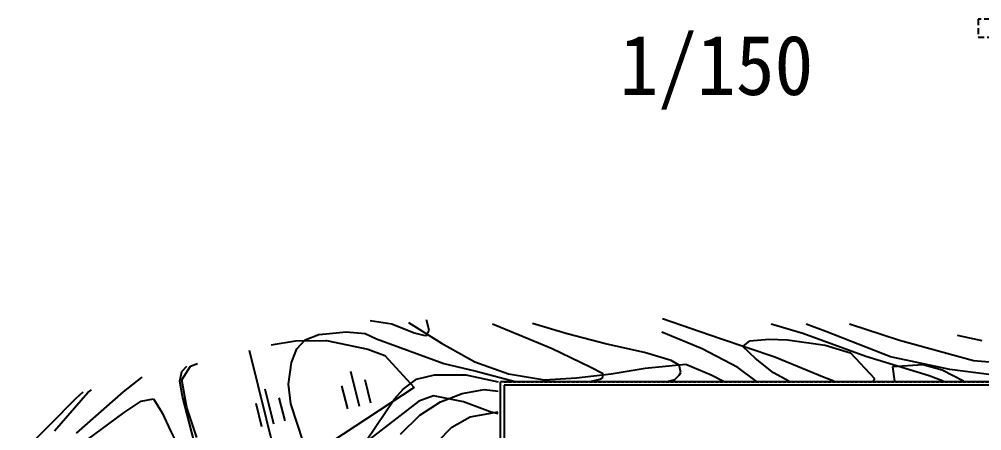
# Model space of a CAD drawing. Header units: millimetres. Extents: x 17866 to 18193, y 67412 to 67509.
# Drawn here: x 18023.8 to 18104, y 67474.7 to 67509 of the extents above; entities that cross this region are included whole.
import ezdxf
from ezdxf.enums import TextEntityAlignment as Align

# ---------------------------------------------------------------- set-up
doc = ezdxf.new("R2010")
doc.units = ezdxf.units.MM
doc.linetypes.add('HIDDEN', pattern=[0.375, 0.25, -0.125])
for name, color, linetype in [('TZ-BASE', 253, 'Continuous'), ('TZ-LINE', 7, 'Continuous'), ('TZ-TEX2', 3, 'Continuous')]:
    doc.layers.add(name, color=color, linetype=linetype)
doc.styles.get("Standard").update_dxf_attribs({"font": 'GulimChe.ttf'})

msp = doc.modelspace()

# ---------------------------------------------------------------- linework, layer by layer
at = {"layer": 'TZ-BASE'}
for p, q in [((18053.004, 67483.908, -21648.237), (18054.795, 67483.605, -21648.237)), ((18054.795, 67483.605, -21648.237), (18056.657, 67482.859, -21648.237)), ((18056.186, 67483.723, -21610.091), (18058.935, 67482.012, -21610.091)), ((18057.907, 67483.077, -21648.237), (18057.688, 67483.954, -21648.237)), ((18063.803, 67483.336, -21647.237), (18063.196, 67483.593, -21647.237)), ((18069.435, 67482.785, -21646.237), (18066.521, 67483.642, -21646.237)), ((18082.113, 67482.394, -21644.237), (18077.365, 67484.031, -21644.237)), ((18089.058, 67482.824, -21643.237), (18086.438, 67483.593, -21643.237)), ((18090.973, 67482.976, -21642.237), (18089.345, 67483.593, -21642.237)), ((18097.126, 67482.232, -21641.237), (18092.958, 67483.593, -21641.237)), ((18048.723, 67482.737, -21647.237), (18049.345, 67482.794, -21647.237)), ((18049.345, 67482.794, -21647.237), (18050.999, 67482.947, -21647.237)), ((18050.999, 67482.947, -21647.237), (18052.58, 67482.802, -21647.237)), ((18052.58, 67482.802, -21647.237), (18053.543, 67482.365, -21647.237)), ((18056.657, 67482.859, -21648.237), (18057.446, 67482.683, -21648.237)), ((18057.731, 67482.661, -21648.237), (18057.907, 67483.077, -21648.237)), ((18068.163, 67481.537, -21647.237), (18063.803, 67483.336, -21647.237)), ((18072.723, 67481.929, -21646.237), (18069.435, 67482.785, -21646.237)), ((18080.667, 67481.535, -21645.237), (18077.324, 67482.92, -21645.237)), ((18094.317, 67480.881, -21643.237), (18089.058, 67482.824, -21643.237)), ((18096.385, 67480.854, -21642.237), (18090.973, 67482.976, -21642.237)), ((18044.755, 67481.851, -21646.146), (18046.767, 67482.19, -21646.146)), ((18046.767, 67482.19, -21646.146), (18049.32, 67482.225, -21646.146)), ((18046.884, 67481.542, -21647.237), (18047.584, 67482.295, -21647.237)), ((18047.584, 67482.295, -21647.237), (18048.723, 67482.737, -21647.237)), ((18049.32, 67482.225, -21646.146), (18049.373, 67482.214, -21646.146)), ((18049.373, 67482.214, -21646.146), (18052.804, 67481.508, -21646.146)), ((18053.543, 67482.365, -21647.237), (18059.154, 67480.315, -21647.237)), ((18057.446, 67482.683, -21648.237), (18057.644, 67482.639, -21648.237)), ((18057.644, 67482.639, -21648.237), (18057.731, 67482.661, -21648.237)), ((18058.935, 67482.012, -21610.091), (18061.732, 67480.445, -21610.091)), ((18086.733, 67480.834, -21644.237), (18082.113, 67482.394, -21644.237)), ((18084.07, 67481.724, -21644.181), (18084.656, 67482.2, -21644.181)), ((18084.656, 67482.2, -21644.181), (18086.231, 67482.34, -21644.181)), ((18086.231, 67482.34, -21644.181), (18087.798, 67482.292, -21644.181)), ((18087.798, 67482.292, -21644.181), (18090.937, 67481.84, -21644.181)), ((18103.304, 67480.518, -21641.237), (18097.126, 67482.232, -21641.237)), ((18104.01, 67482.201, -21640.237), (18101.954, 67482.632, -21640.237)), ((18060.262, 67411.897, -21590.237), (18042.933, 67481.397, -21590.237)), ((18046.437, 67480.38, -21647.237), (18046.884, 67481.542, -21647.237)), ((18052.804, 67481.508, -21646.146), (18054.224, 67480.964, -21646.146)), ((18071.34, 67480.001, -21647.237), (18068.163, 67481.537, -21647.237)), ((18075.878, 67481.226, -21646.237), (18072.723, 67481.929, -21646.237)), ((18078.092, 67480.567, -21646.237), (18075.878, 67481.226, -21646.237)), ((18083.639, 67479.973, -21645.237), (18080.667, 67481.535, -21645.237)), ((18085.135, 67480.735, -21644.181), (18084.07, 67481.724, -21644.181)), ((18090.937, 67481.84, -21644.181), (18093.043, 67481.203, -21644.181)), ((18093.043, 67481.203, -21644.181), (18095.042, 67479.065, -21644.181)), ((18046.2, 67478.573, -21647.237), (18046.437, 67480.38, -21647.237)), ((18054.224, 67480.964, -21646.146), (18056.679, 67478.303, -21646.146)), ((18061.732, 67480.445, -21610.091), (18064.534, 67479.444, -21610.091)), ((18078.749, 67480.172, -21646.237), (18078.092, 67480.567, -21646.237)), ((18086.631, 67479.54, -21644.181), (18085.135, 67480.735, -21644.181)), ((18090.843, 67479.147, -21644.237), (18086.733, 67480.834, -21644.237)), ((18099.601, 67479.269, -21643.237), (18094.317, 67480.881, -21643.237)), ((18101.312, 67479.804, -21642.237), (18096.385, 67480.854, -21642.237)), ((18107.619, 67480.184, -21641.237), (18103.304, 67480.518, -21641.237)), ((18037.147, 67478.838, -21648.237), (18037.311, 67479.636, -21648.237)), ((18037.311, 67479.636, -21648.237), (18037.716, 67480.096, -21648.237)), ((18037.314, 67478.945, -21646.146), (18038.034, 67480.085, -21646.146)), ((18038.034, 67480.085, -21646.146), (18038.602, 67480.317, -21646.146)), ((18059.154, 67480.315, -21647.237), (18061.828, 67479.678, -21647.237)), ((18061.828, 67479.678, -21647.237), (18065.198, 67478.787, -21647.237)), ((18072.414, 67479.431, -21647.237), (18071.34, 67480.001, -21647.237)), ((18073.091, 67479.444, -21610.091), (18075.915, 67479.927, -21610.091)), ((18075.915, 67479.927, -21610.091), (18079.319, 67480.258, -21610.091)), ((18078.902, 67479.559, -21646.237), (18078.749, 67480.172, -21646.237)), ((18078.77, 67479.339, -21646.237), (18078.902, 67479.559, -21646.237)), ((18079.319, 67480.258, -21610.091), (18081.413, 67479.351, -21610.091)), ((18085.174, 67478.818, -21645.237), (18083.639, 67479.973, -21645.237)), ((18087.91, 67478.822, -21644.181), (18086.631, 67479.54, -21644.181)), ((18099.066, 67480.186, -21643.408), (18096.527, 67480.025, -21643.408)), ((18096.527, 67480.025, -21643.408), (18096.703, 67478.835, -21643.408)), ((18100.678, 67479.739, -21643.408), (18099.066, 67480.186, -21643.408)), ((18102.457, 67478.844, -21643.408), (18100.678, 67479.739, -21643.408)), ((18104.784, 67479.369, -21642.237), (18101.312, 67479.804, -21642.237)), ((18032.429, 67477.952, -21649.237), (18034.011, 67479.173, -21649.237)), ((18037.35, 67477.563, -21648.237), (18037.147, 67478.838, -21648.237)), ((18037.714, 67476.626, -21646.146), (18037.314, 67478.945, -21646.146)), ((18053.068, 67476.997, -21647.191), (18052.584, 67478.938, -21647.191)), ((18055.758, 67478.165, -21646.237), (18056.874, 67479.002, -21646.237)), ((18056.874, 67479.002, -21646.237), (18058.365, 67479.373, -21646.237)), ((18058.365, 67479.373, -21646.237), (18060.973, 67479.372, -21646.237)), ((18060.973, 67479.372, -21646.237), (18063.685, 67478.785, -21646.237)), ((18120.458, 67478.786, -21590.237), (18063.858, 67478.785, -21590.237)), ((18064.534, 67479.444, -21610.091), (18067.546, 67478.955, -21610.091)), ((18067.546, 67478.955, -21610.091), (18070.21, 67479.11, -21610.091)), ((18070.21, 67479.11, -21610.091), (18073.091, 67479.444, -21610.091)), ((18071.319, 67478.785, -21647.237), (18071.449, 67478.818, -21647.237)), ((18071.449, 67478.818, -21647.237), (18072.151, 67478.993, -21647.237)), ((18072.151, 67478.993, -21647.237), (18072.392, 67479.146, -21647.237)), ((18072.392, 67479.146, -21647.237), (18072.414, 67479.431, -21647.237)), ((18077.753, 67478.806, -21646.237), (18077.871, 67478.836, -21646.237)), ((18077.871, 67478.836, -21646.237), (18078.397, 67478.967, -21646.237)), ((18078.397, 67478.967, -21646.237), (18078.77, 67479.339, -21646.237)), ((18081.413, 67479.351, -21610.091), (18082.517, 67478.814, -21610.091)), ((18091.64, 67478.828, -21644.237), (18090.843, 67479.147, -21644.237)), ((18095.042, 67479.065, -21644.181), (18094.929, 67478.833, -21644.181)), ((18100.766, 67478.842, -21643.237), (18099.601, 67479.269, -21643.237)), ((18028.458, 67477.389, -21610.091), (18029.072, 67477.941, -21610.091)), ((18028.515, 67474.493, -21649.237), (18032.429, 67477.952, -21649.237)), ((18029.464, 67477.891, -21650.237), (18029.763, 67478.114, -21650.237)), ((18046.393, 67476.933, -21647.237), (18046.2, 67478.573, -21647.237)), ((18056.679, 67478.303, -21646.146), (18049.792, 67473.77, -21646.146)), ((18051.127, 67476.514, -21647.191), (18050.644, 67478.454, -21647.191)), ((18055.043, 67477.346, -21646.237), (18055.758, 67478.165, -21646.237)), ((18060.672, 67477.81, -21645.237), (18062.517, 67478.127, -21645.237)), ((18062.517, 67478.127, -21645.237), (18063.659, 67477.985, -21645.237)), ((18120.158, 67478.486, -21590.237), (18064.158, 67478.485, -21590.237)), ((18026.312, 67475.182, -21610.091), (18028.458, 67477.389, -21610.091)), ((18026.69, 67474.673, -21650.237), (18029.464, 67477.891, -21650.237)), ((18032.487, 67476.207, -21648.445), (18033.908, 67477.149, -21648.445)), ((18033.908, 67477.149, -21648.445), (18034.943, 67477.354, -21648.445)), ((18034.943, 67477.354, -21648.445), (18035.666, 67476.193, -21648.445)), ((18038.538, 67473.045, -21648.237), (18037.35, 67477.563, -21648.237)), ((18045.914, 67475.509, -21647.191), (18045.43, 67477.449, -21647.191)), ((18057.069, 67477.156, -21641.213), (18049.989, 67471.715, -21641.213)), ((18051.667, 67472.393, -21646.237), (18055.043, 67477.346, -21646.237)), ((18058.281, 67477.605, -21641.213), (18057.069, 67477.156, -21641.213)), ((18060.769, 67477.099, -21641.213), (18058.281, 67477.605, -21641.213)), ((18058.87, 67477.112, -21645.237), (18060.672, 67477.81, -21645.237)), ((18038.546, 67474.121, -21646.146), (18037.714, 67476.626, -21646.146)), ((18043.973, 67475.025, -21647.191), (18043.489, 67476.965, -21647.191)), ((18047.406, 67473.791, -21647.237), (18046.393, 67476.933, -21647.237)), ((18057.15, 67475.992, -21645.237), (18058.87, 67477.112, -21645.237)), ((18063.013, 67476.268, -21641.213), (18060.769, 67477.099, -21641.213)), ((18028.767, 67473.463, -21648.445), (18032.487, 67476.207, -21648.445)), ((18035.666, 67476.193, -21648.445), (18036.354, 67474.699, -21648.445)), ((18055.524, 67474.41, -21645.237), (18057.15, 67475.992, -21645.237)), ((18059.823, 67474.98, -21644.237), (18061.335, 67475.859, -21644.237)), ((18061.335, 67475.859, -21644.237), (18063.662, 67476.258, -21644.237)), ((18063.662, 67476.108, -21641.213), (18063.013, 67476.268, -21641.213)), ((18023.752, 67472.637, -21610.091), (18026.312, 67475.182, -21610.091)), ((18058.613, 67473.781, -21644.237), (18059.823, 67474.98, -21644.237)), ((18036.354, 67474.699, -21648.445), (18037.775, 67471.833, -21648.445))]:
    msp.add_line(p, q, dxfattribs=at)
at = {"layer": 'TZ-BASE', "linetype": 'ByBlock'}
for p, q in [((18063.896, 67453.985, -21590.237), (18063.858, 67478.785, -21590.237)), ((18064.158, 67478.786, -21590.237), (18064.158, 67478.785, -21590.237)), ((18064.158, 67478.485, -21590.237), (18064.195, 67454.286, -21590.237))]:
    msp.add_line(p, q, dxfattribs=at)
at = {"layer": 'TZ-BASE', "linetype": 'HIDDEN'}
msp.add_line((18064.158, 67478.786, -21590.237), (18120.158, 67478.786, -21590.237), dxfattribs=at)
at = {"layer": 'TZ-BASE', "elevation": -21647.191}
for points in [[(18051.372, 67479.666), (18052.098, 67476.755)], [(18044.218, 67478.178), (18044.943, 67475.267)]]:
    msp.add_lwpolyline(points, dxfattribs=at)
at = {"layer": 'TZ-LINE', "linetype": 'HIDDEN', "ltscale": 2}
msp.add_lwpolyline([(18103.672, 67509.045), (18103.672, 67507.545), (18106.172, 67507.545), (18106.172, 67509.045)], close=True, dxfattribs=at)

# ---------------------------------------------------------------- texts
at = {"layer": 'TZ-TEX2'}
msp.add_text('1/150', height=5, dxfattribs=at).set_placement((18081.861, 67504.812), align=Align.MIDDLE)

doc.saveas('drawing.dxf')
